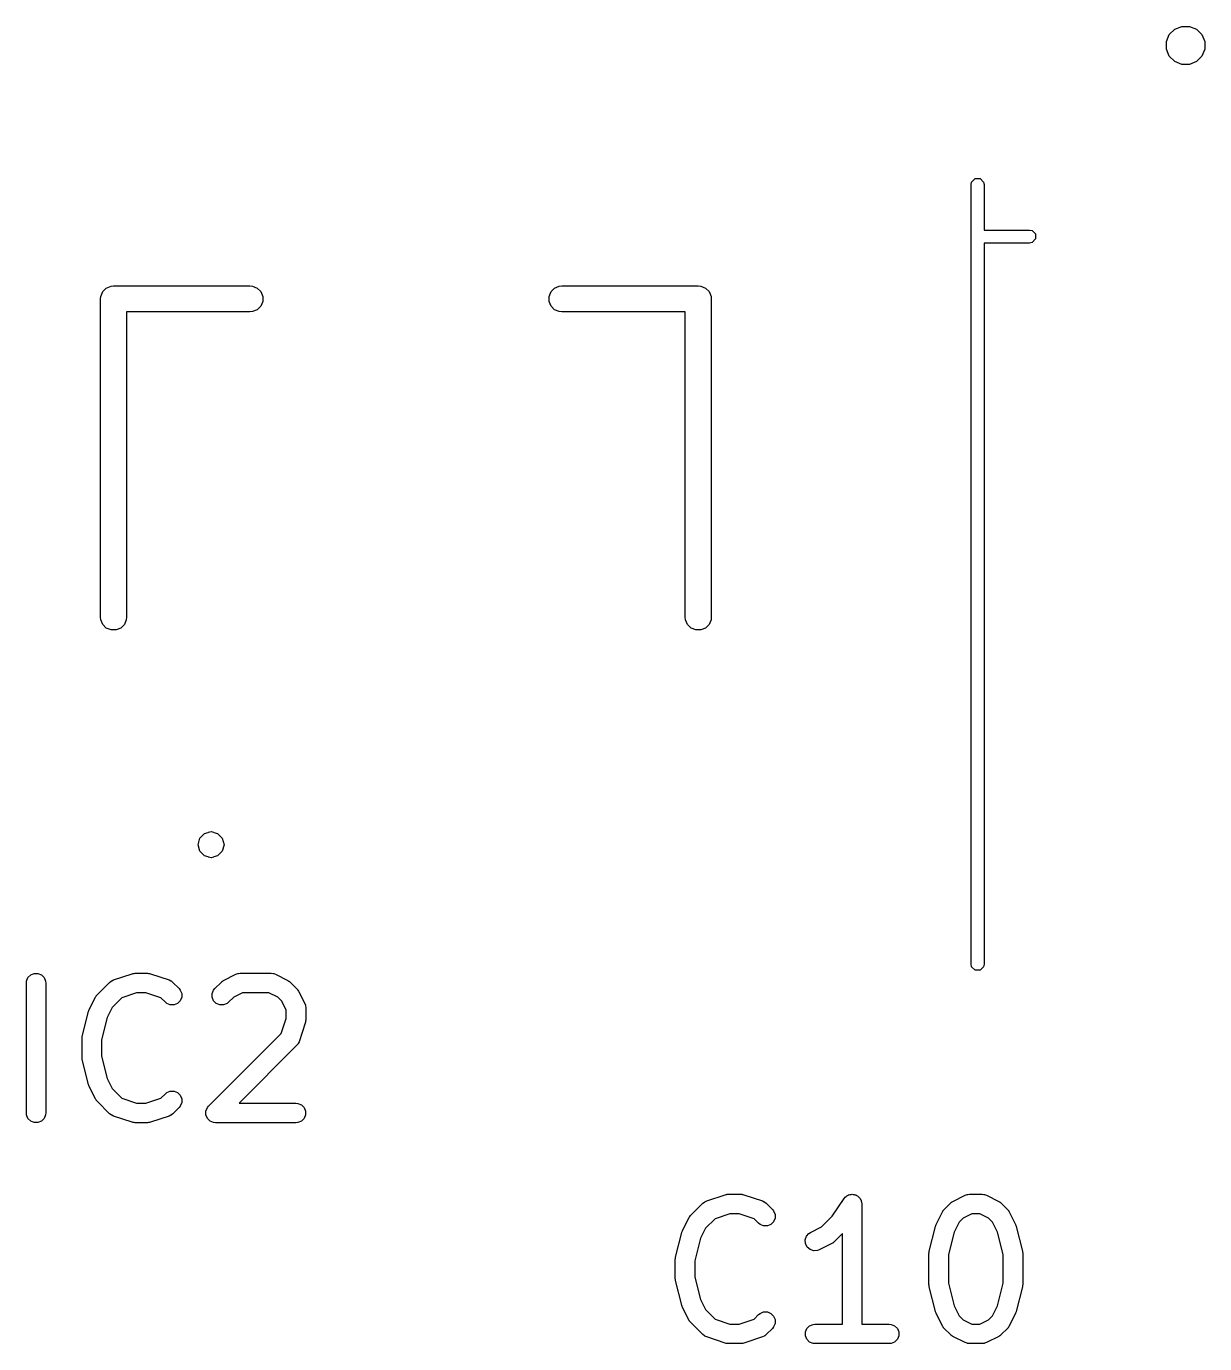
# Model space of a CAD drawing. Header units: inches. Extents: x 1.31 to 5.24, y -7.02 to -1.13.
# Drawn here: x 1.3673 to 1.7243, y -3.5713 to -3.1722 of the extents above; entities that cross this region are included whole.
import ezdxf

# ---------------------------------------------------------------- set-up
doc = ezdxf.new("R2010")
doc.units = ezdxf.units.IN
doc.header["$MEASUREMENT"] = 0
doc.layers.add('F.Silkscreen', color=41, linetype='CONTINUOUS', true_color=0xf2eda1)

msp = doc.modelspace()

# ---------------------------------------------------------------- linework, layer by layer
at = {"layer": 'F.Silkscreen', "linetype": 'CONTINUOUS'}
for p, q in [((1.71522, -3.17304), (1.71735, -3.17216)), ((1.71735, -3.17216), (1.71966, -3.17216)), ((1.71966, -3.17216), (1.72178, -3.17304)), ((1.71271, -3.1768), (1.71359, -3.17467)), ((1.71359, -3.17467), (1.71522, -3.17304)), ((1.72178, -3.17304), (1.72341, -3.17467)), ((1.72341, -3.17467), (1.7243, -3.1768)), ((1.71271, -3.1791), (1.71271, -3.1768)), ((1.71359, -3.18123), (1.71271, -3.1791)), ((1.7243, -3.1791), (1.72341, -3.18123)), ((1.7243, -3.1768), (1.7243, -3.1791)), ((1.71522, -3.18286), (1.71359, -3.18123)), ((1.71735, -3.18374), (1.71522, -3.18286)), ((1.71966, -3.18374), (1.71735, -3.18374)), ((1.72178, -3.18286), (1.71966, -3.18374)), ((1.72341, -3.18123), (1.72178, -3.18286)), ((1.65354, -3.22008), (1.65369, -3.21933)), ((1.65354, -3.4563), (1.65354, -3.22008)), ((1.65369, -3.21933), (1.65476, -3.21826)), ((1.65476, -3.21826), (1.65627, -3.21826)), ((1.65627, -3.21826), (1.65733, -3.21933)), ((1.65733, -3.21933), (1.65748, -3.22008)), ((1.65748, -3.22008), (1.65748, -3.23386)), ((1.65748, -3.23386), (1.67126, -3.23386)), ((1.67126, -3.23386), (1.67201, -3.23401)), ((1.67201, -3.23401), (1.67308, -3.23507)), ((1.67308, -3.23658), (1.67201, -3.23765)), ((1.67308, -3.23507), (1.67308, -3.23658)), ((1.67126, -3.2378), (1.65748, -3.2378)), ((1.65748, -3.2378), (1.65748, -3.4563)), ((1.67201, -3.23765), (1.67126, -3.2378)), ((1.38984, -3.25396), (1.39043, -3.25254)), ((1.39043, -3.25254), (1.39151, -3.25145)), ((1.39151, -3.25145), (1.39293, -3.25086)), ((1.39293, -3.25086), (1.3937, -3.25079)), ((1.3937, -3.25079), (1.43504, -3.25079)), ((1.43504, -3.25079), (1.43581, -3.25086)), ((1.43581, -3.25086), (1.43723, -3.25145)), ((1.43723, -3.25145), (1.43831, -3.25254)), ((1.43831, -3.25254), (1.4389, -3.25396)), ((1.52567, -3.25396), (1.52625, -3.25254)), ((1.52625, -3.25254), (1.52734, -3.25145)), ((1.52734, -3.25145), (1.52876, -3.25086)), ((1.52876, -3.25086), (1.52953, -3.25079)), ((1.52953, -3.25079), (1.57087, -3.25079)), ((1.57087, -3.25079), (1.57163, -3.25086)), ((1.57163, -3.25086), (1.57305, -3.25145)), ((1.57305, -3.25145), (1.57414, -3.25254)), ((1.57414, -3.25254), (1.57473, -3.25396)), ((1.38976, -3.25472), (1.38984, -3.25396)), ((1.38976, -3.35118), (1.38976, -3.25472)), ((1.4389, -3.25549), (1.43831, -3.25691)), ((1.4389, -3.25396), (1.4389, -3.25549)), ((1.52567, -3.25549), (1.52567, -3.25396)), ((1.52625, -3.25691), (1.52567, -3.25549)), ((1.57473, -3.25396), (1.5748, -3.25472)), ((1.5748, -3.25472), (1.5748, -3.35118)), ((1.43504, -3.25866), (1.39764, -3.25866)), ((1.39764, -3.25866), (1.39764, -3.35118)), ((1.43581, -3.25859), (1.43504, -3.25866)), ((1.43723, -3.258), (1.43581, -3.25859)), ((1.43831, -3.25691), (1.43723, -3.258)), ((1.52734, -3.258), (1.52625, -3.25691)), ((1.52876, -3.25859), (1.52734, -3.258)), ((1.52953, -3.25866), (1.52876, -3.25859)), ((1.56693, -3.25866), (1.52953, -3.25866)), ((1.56693, -3.35118), (1.56693, -3.25866)), ((1.38984, -3.35195), (1.38976, -3.35118)), ((1.39043, -3.35337), (1.38984, -3.35195)), ((1.39756, -3.35195), (1.39697, -3.35337)), ((1.39764, -3.35118), (1.39756, -3.35195)), ((1.567, -3.35195), (1.56693, -3.35118)), ((1.56759, -3.35337), (1.567, -3.35195)), ((1.57473, -3.35195), (1.57414, -3.35337)), ((1.5748, -3.35118), (1.57473, -3.35195)), ((1.39151, -3.35445), (1.39043, -3.35337)), ((1.39293, -3.35504), (1.39151, -3.35445)), ((1.39447, -3.35504), (1.39293, -3.35504)), ((1.39589, -3.35445), (1.39447, -3.35504)), ((1.39697, -3.35337), (1.39589, -3.35445)), ((1.56868, -3.35445), (1.56759, -3.35337)), ((1.5701, -3.35504), (1.56868, -3.35445)), ((1.57163, -3.35504), (1.5701, -3.35504)), ((1.57305, -3.35445), (1.57163, -3.35504)), ((1.57414, -3.35337), (1.57305, -3.35445)), ((1.42248, -3.41629), (1.42323, -3.41614)), ((1.42323, -3.41614), (1.42398, -3.41629)), ((1.41929, -3.42008), (1.41982, -3.41811)), ((1.41982, -3.42205), (1.41929, -3.42008)), ((1.41982, -3.41811), (1.42126, -3.41667)), ((1.42126, -3.41667), (1.4224, -3.41636)), ((1.4224, -3.41636), (1.42248, -3.41629)), ((1.42398, -3.41629), (1.42405, -3.41636)), ((1.42405, -3.41636), (1.4252, -3.41667)), ((1.4252, -3.41667), (1.42664, -3.41811)), ((1.42664, -3.41811), (1.42717, -3.42008)), ((1.42717, -3.42008), (1.42664, -3.42205)), ((1.42126, -3.42349), (1.41982, -3.42205)), ((1.4224, -3.42379), (1.42126, -3.42349)), ((1.42248, -3.42387), (1.4224, -3.42379)), ((1.42323, -3.42402), (1.42248, -3.42387)), ((1.42398, -3.42387), (1.42323, -3.42402)), ((1.42405, -3.42379), (1.42398, -3.42387)), ((1.4252, -3.42349), (1.42405, -3.42379)), ((1.42664, -3.42205), (1.4252, -3.42349)), ((1.36777, -3.46036), (1.36859, -3.45955)), ((1.36859, -3.45955), (1.36965, -3.4591)), ((1.36965, -3.4591), (1.3708, -3.4591)), ((1.3708, -3.4591), (1.37187, -3.45955)), ((1.37187, -3.45955), (1.37268, -3.46036)), ((1.39367, -3.46107), (1.39929, -3.4592)), ((1.39929, -3.4592), (1.39958, -3.45913)), ((1.39958, -3.45913), (1.39965, -3.4591)), ((1.39965, -3.4591), (1.39975, -3.45909)), ((1.39975, -3.45909), (1.39986, -3.45907)), ((1.39986, -3.45907), (1.39993, -3.45908)), ((1.39993, -3.45908), (1.40022, -3.45905)), ((1.40022, -3.45905), (1.40397, -3.45905)), ((1.40397, -3.45905), (1.40427, -3.45908)), ((1.40427, -3.45908), (1.40434, -3.45907)), ((1.40434, -3.45907), (1.40445, -3.45909)), ((1.40445, -3.45909), (1.40455, -3.4591)), ((1.40455, -3.4591), (1.40462, -3.45913)), ((1.40462, -3.45913), (1.40491, -3.4592)), ((1.40491, -3.4592), (1.41053, -3.46107)), ((1.42703, -3.46123), (1.43078, -3.45936)), ((1.43078, -3.45936), (1.43132, -3.45915)), ((1.43132, -3.45915), (1.43142, -3.45915)), ((1.43142, -3.45915), (1.43152, -3.4591)), ((1.43152, -3.4591), (1.4321, -3.45905)), ((1.4321, -3.45905), (1.44147, -3.45905)), ((1.44147, -3.45905), (1.44205, -3.4591)), ((1.44205, -3.4591), (1.44214, -3.45915)), ((1.44214, -3.45915), (1.44225, -3.45915)), ((1.44225, -3.45915), (1.44279, -3.45936)), ((1.44279, -3.45936), (1.44654, -3.46123)), ((1.65369, -3.45705), (1.65354, -3.4563)), ((1.65476, -3.45812), (1.65369, -3.45705)), ((1.65627, -3.45812), (1.65476, -3.45812)), ((1.65733, -3.45705), (1.65627, -3.45812)), ((1.65748, -3.4563), (1.65733, -3.45705)), ((1.36728, -3.462), (1.36733, -3.46142)), ((1.36728, -3.50137), (1.36728, -3.462)), ((1.36733, -3.46142), (1.36777, -3.46036)), ((1.37268, -3.46036), (1.37312, -3.46142)), ((1.37312, -3.46142), (1.37318, -3.462)), ((1.37318, -3.462), (1.37318, -3.50137)), ((1.38876, -3.46554), (1.39251, -3.46179)), ((1.39251, -3.46179), (1.39296, -3.46142)), ((1.39296, -3.46142), (1.39306, -3.46138)), ((1.39306, -3.46138), (1.39314, -3.46131)), ((1.39314, -3.46131), (1.39367, -3.46107)), ((1.41053, -3.46107), (1.41106, -3.46131)), ((1.41106, -3.46131), (1.41114, -3.46138)), ((1.41114, -3.46138), (1.41124, -3.46142)), ((1.41124, -3.46142), (1.41169, -3.46179)), ((1.41169, -3.46179), (1.41356, -3.46366)), ((1.41356, -3.46366), (1.41393, -3.46411)), ((1.41393, -3.46411), (1.41437, -3.46517)), ((1.42358, -3.46517), (1.42402, -3.46411)), ((1.42402, -3.46411), (1.42438, -3.46366)), ((1.42438, -3.46366), (1.42626, -3.46179)), ((1.42626, -3.46179), (1.42648, -3.4616)), ((1.42648, -3.4616), (1.42654, -3.46154)), ((1.42654, -3.46154), (1.42663, -3.46149)), ((1.42663, -3.46149), (1.42671, -3.46142)), ((1.42671, -3.46142), (1.42678, -3.46139)), ((1.42678, -3.46139), (1.42703, -3.46123)), ((1.44654, -3.46123), (1.44679, -3.46139)), ((1.44679, -3.46139), (1.44686, -3.46142)), ((1.44686, -3.46142), (1.44694, -3.46149)), ((1.44694, -3.46149), (1.44703, -3.46154)), ((1.44703, -3.46154), (1.44708, -3.4616)), ((1.44708, -3.4616), (1.44731, -3.46179)), ((1.44731, -3.46179), (1.44918, -3.46366)), ((1.44918, -3.46366), (1.44937, -3.46389)), ((1.44937, -3.46389), (1.44943, -3.46394)), ((1.44943, -3.46394), (1.44948, -3.46403)), ((1.44948, -3.46403), (1.44955, -3.46411)), ((1.44955, -3.46411), (1.44958, -3.46418)), ((1.38634, -3.47005), (1.38821, -3.4663)), ((1.38821, -3.4663), (1.38837, -3.46606)), ((1.38837, -3.46606), (1.3884, -3.46598)), ((1.3884, -3.46598), (1.38846, -3.4659)), ((1.38846, -3.4659), (1.38852, -3.46581)), ((1.38852, -3.46581), (1.38858, -3.46576)), ((1.38858, -3.46576), (1.38876, -3.46554)), ((1.3962, -3.46646), (1.39328, -3.46937)), ((1.4007, -3.46495), (1.3962, -3.46646)), ((1.4035, -3.46495), (1.4007, -3.46495)), ((1.408, -3.46646), (1.4035, -3.46495)), ((1.40939, -3.46784), (1.408, -3.46646)), ((1.40983, -3.46821), (1.40939, -3.46784)), ((1.41393, -3.46739), (1.41311, -3.46821)), ((1.41437, -3.46633), (1.41393, -3.46739)), ((1.41437, -3.46517), (1.41437, -3.46633)), ((1.42358, -3.46633), (1.42358, -3.46517)), ((1.42402, -3.46739), (1.42358, -3.46633)), ((1.42483, -3.46821), (1.42402, -3.46739)), ((1.42856, -3.46784), (1.42811, -3.46821)), ((1.4301, -3.4663), (1.42856, -3.46784)), ((1.43279, -3.46495), (1.4301, -3.4663)), ((1.44077, -3.46495), (1.43279, -3.46495)), ((1.44347, -3.4663), (1.44077, -3.46495)), ((1.44467, -3.4675), (1.44347, -3.4663)), ((1.44602, -3.4702), (1.44467, -3.4675)), ((1.44958, -3.46418), (1.44974, -3.46443)), ((1.44974, -3.46443), (1.45161, -3.46818)), ((1.38424, -3.47816), (1.38611, -3.47066)), ((1.38611, -3.47066), (1.38613, -3.47062)), ((1.38613, -3.47059), (1.38622, -3.47036)), ((1.38613, -3.47062), (1.38613, -3.47059)), ((1.38622, -3.47036), (1.38631, -3.47011)), ((1.38631, -3.47011), (1.38632, -3.4701)), ((1.38632, -3.4701), (1.38634, -3.47005)), ((1.39328, -3.46937), (1.39176, -3.47241)), ((1.4109, -3.46865), (1.40983, -3.46821)), ((1.41205, -3.46865), (1.4109, -3.46865)), ((1.41311, -3.46821), (1.41205, -3.46865)), ((1.4259, -3.46865), (1.42483, -3.46821)), ((1.42705, -3.46865), (1.4259, -3.46865)), ((1.42811, -3.46821), (1.42705, -3.46865)), ((1.44602, -3.47277), (1.44602, -3.4702)), ((1.45161, -3.46818), (1.45182, -3.46872)), ((1.45182, -3.46872), (1.45182, -3.46883)), ((1.45182, -3.46883), (1.45186, -3.46892)), ((1.45186, -3.46892), (1.45192, -3.4695)), ((1.45192, -3.4695), (1.45192, -3.47325)), ((1.39176, -3.47241), (1.39005, -3.47924)), ((1.44451, -3.47728), (1.44602, -3.47277)), ((1.45177, -3.47418), (1.4499, -3.47981)), ((1.45183, -3.4739), (1.45177, -3.47418)), ((1.45186, -3.47383), (1.45183, -3.4739)), ((1.45188, -3.47372), (1.45186, -3.47383)), ((1.4519, -3.47362), (1.45188, -3.47372)), ((1.45192, -3.47325), (1.45189, -3.47354)), ((1.45189, -3.47354), (1.4519, -3.47362)), ((1.38415, -3.47873), (1.38418, -3.47851)), ((1.38416, -3.47877), (1.38415, -3.47873)), ((1.38415, -3.47887), (1.38416, -3.47877)), ((1.38415, -3.4845), (1.38415, -3.47887)), ((1.38418, -3.47851), (1.38421, -3.4783)), ((1.38421, -3.4783), (1.38422, -3.47826)), ((1.38422, -3.47826), (1.38424, -3.47816)), ((1.39005, -3.47924), (1.39005, -3.48413)), ((1.42251, -3.49928), (1.44451, -3.47728)), ((1.4499, -3.47981), (1.44966, -3.48034)), ((1.44918, -3.48096), (1.43173, -3.49842)), ((1.44955, -3.48051), (1.44918, -3.48096)), ((1.44959, -3.48042), (1.44955, -3.48051)), ((1.44966, -3.48034), (1.44959, -3.48042)), ((1.38416, -3.4846), (1.38415, -3.4845)), ((1.38415, -3.48464), (1.38416, -3.4846)), ((1.38418, -3.48486), (1.38415, -3.48464)), ((1.38421, -3.48507), (1.38418, -3.48486)), ((1.38422, -3.48511), (1.38421, -3.48507)), ((1.38424, -3.48521), (1.38422, -3.48511)), ((1.38611, -3.49271), (1.38424, -3.48521)), ((1.39005, -3.48413), (1.39176, -3.49097)), ((1.39176, -3.49097), (1.39328, -3.494)), ((1.38613, -3.49276), (1.38611, -3.49271)), ((1.38613, -3.49278), (1.38613, -3.49276)), ((1.38622, -3.49302), (1.38613, -3.49278)), ((1.38631, -3.49326), (1.38622, -3.49302)), ((1.38632, -3.49328), (1.38631, -3.49326)), ((1.38634, -3.49332), (1.38632, -3.49328)), ((1.38821, -3.49707), (1.38634, -3.49332)), ((1.39328, -3.494), (1.3962, -3.49692)), ((1.408, -3.49692), (1.40939, -3.49553)), ((1.40939, -3.49553), (1.40983, -3.49517)), ((1.40983, -3.49517), (1.4109, -3.49473)), ((1.4109, -3.49473), (1.41205, -3.49473)), ((1.41205, -3.49473), (1.41311, -3.49517)), ((1.41311, -3.49517), (1.41393, -3.49598)), ((1.41393, -3.49598), (1.41437, -3.49705)), ((1.38837, -3.49731), (1.38821, -3.49707)), ((1.3884, -3.49739), (1.38837, -3.49731)), ((1.38846, -3.49747), (1.3884, -3.49739)), ((1.38852, -3.49756), (1.38846, -3.49747)), ((1.38858, -3.49761), (1.38852, -3.49756)), ((1.38876, -3.49783), (1.38858, -3.49761)), ((1.39251, -3.50158), (1.38876, -3.49783)), ((1.3962, -3.49692), (1.4007, -3.49842)), ((1.4007, -3.49842), (1.4035, -3.49842)), ((1.4035, -3.49842), (1.408, -3.49692)), ((1.41356, -3.49971), (1.41169, -3.50158)), ((1.41393, -3.49926), (1.41356, -3.49971)), ((1.41437, -3.4982), (1.41393, -3.49926)), ((1.41437, -3.49705), (1.41437, -3.4982)), ((1.4217, -3.50079), (1.42214, -3.49973)), ((1.42214, -3.49973), (1.42251, -3.49928)), ((1.43173, -3.49842), (1.44897, -3.49842)), ((1.44897, -3.49842), (1.44954, -3.49847)), ((1.44954, -3.49847), (1.45061, -3.49892)), ((1.45061, -3.49892), (1.45142, -3.49973)), ((1.45142, -3.49973), (1.45186, -3.50079)), ((1.36733, -3.50195), (1.36728, -3.50137)), ((1.36777, -3.50301), (1.36733, -3.50195)), ((1.36859, -3.50383), (1.36777, -3.50301)), ((1.36965, -3.50427), (1.36859, -3.50383)), ((1.37187, -3.50383), (1.3708, -3.50427)), ((1.37268, -3.50301), (1.37187, -3.50383)), ((1.37312, -3.50195), (1.37268, -3.50301)), ((1.37318, -3.50137), (1.37312, -3.50195)), ((1.39296, -3.50195), (1.39251, -3.50158)), ((1.39306, -3.50199), (1.39296, -3.50195)), ((1.39314, -3.50206), (1.39306, -3.50199)), ((1.39367, -3.5023), (1.39314, -3.50206)), ((1.39929, -3.50417), (1.39367, -3.5023)), ((1.41053, -3.5023), (1.40491, -3.50417)), ((1.41106, -3.50206), (1.41053, -3.5023)), ((1.41114, -3.50199), (1.41106, -3.50206)), ((1.41124, -3.50195), (1.41114, -3.50199)), ((1.41169, -3.50158), (1.41124, -3.50195)), ((1.4217, -3.50195), (1.4217, -3.50079)), ((1.42214, -3.50301), (1.4217, -3.50195)), ((1.42296, -3.50383), (1.42214, -3.50301)), ((1.42402, -3.50427), (1.42296, -3.50383)), ((1.45061, -3.50383), (1.44954, -3.50427)), ((1.45142, -3.50301), (1.45061, -3.50383)), ((1.45186, -3.50195), (1.45142, -3.50301)), ((1.45186, -3.50079), (1.45186, -3.50195)), ((1.3708, -3.50427), (1.36965, -3.50427)), ((1.39958, -3.50424), (1.39929, -3.50417)), ((1.39965, -3.50427), (1.39958, -3.50424)), ((1.39975, -3.50428), (1.39965, -3.50427)), ((1.39986, -3.5043), (1.39975, -3.50428)), ((1.39993, -3.50429), (1.39986, -3.5043)), ((1.40022, -3.50432), (1.39993, -3.50429)), ((1.40397, -3.50432), (1.40022, -3.50432)), ((1.40427, -3.50429), (1.40397, -3.50432)), ((1.40434, -3.5043), (1.40427, -3.50429)), ((1.40445, -3.50428), (1.40434, -3.5043)), ((1.40455, -3.50427), (1.40445, -3.50428)), ((1.40462, -3.50424), (1.40455, -3.50427)), ((1.40491, -3.50417), (1.40462, -3.50424)), ((1.4246, -3.50432), (1.42402, -3.50427)), ((1.44897, -3.50432), (1.4246, -3.50432)), ((1.44954, -3.50427), (1.44897, -3.50432)), ((1.57342, -3.528), (1.57904, -3.52613)), ((1.57904, -3.52613), (1.57933, -3.52606)), ((1.57933, -3.52606), (1.5794, -3.52603)), ((1.5794, -3.52603), (1.57951, -3.52602)), ((1.57951, -3.52602), (1.57961, -3.526)), ((1.57961, -3.526), (1.57969, -3.52601)), ((1.57969, -3.52601), (1.57998, -3.52598)), ((1.57998, -3.52598), (1.58373, -3.52598)), ((1.58373, -3.52598), (1.58402, -3.52601)), ((1.58402, -3.52601), (1.5841, -3.526)), ((1.5841, -3.526), (1.5842, -3.52602)), ((1.5842, -3.52602), (1.5843, -3.52603)), ((1.5843, -3.52603), (1.58438, -3.52606)), ((1.58438, -3.52606), (1.58466, -3.52613)), ((1.58466, -3.52613), (1.59029, -3.528)), ((1.61143, -3.53267), (1.61502, -3.52729)), ((1.61502, -3.52729), (1.61538, -3.52684)), ((1.61502, -3.52729), (1.61502, -3.52729)), ((1.61502, -3.52729), (1.61502, -3.52729)), ((1.61502, -3.52729), (1.61502, -3.52729)), ((1.61538, -3.52684), (1.61563, -3.52668)), ((1.61563, -3.52668), (1.61583, -3.52647)), ((1.61583, -3.52647), (1.6161, -3.52636)), ((1.6161, -3.52636), (1.61634, -3.5262)), ((1.61634, -3.5262), (1.61663, -3.52615)), ((1.61663, -3.52615), (1.6169, -3.52603)), ((1.6169, -3.52603), (1.61719, -3.52603)), ((1.61719, -3.52603), (1.61747, -3.52598)), ((1.61747, -3.52598), (1.61776, -3.52603)), ((1.61776, -3.52603), (1.61805, -3.52603)), ((1.61805, -3.52603), (1.61832, -3.52614)), ((1.61832, -3.52614), (1.6186, -3.5262)), ((1.6186, -3.5262), (1.61884, -3.52636)), ((1.61884, -3.52636), (1.61911, -3.52647)), ((1.61911, -3.52647), (1.61932, -3.52668)), ((1.61932, -3.52668), (1.61956, -3.52684)), ((1.61956, -3.52684), (1.61972, -3.52708)), ((1.61972, -3.52708), (1.61993, -3.52729)), ((1.61993, -3.52729), (1.62004, -3.52756)), ((1.62004, -3.52756), (1.6202, -3.5278)), ((1.6202, -3.5278), (1.62026, -3.52808)), ((1.64802, -3.52816), (1.65177, -3.52629)), ((1.65177, -3.52629), (1.65231, -3.52608)), ((1.65231, -3.52608), (1.65242, -3.52607)), ((1.65242, -3.52607), (1.65252, -3.52603)), ((1.65252, -3.52603), (1.65309, -3.52598)), ((1.65309, -3.52598), (1.65684, -3.52598)), ((1.65684, -3.52598), (1.65742, -3.52603)), ((1.65742, -3.52603), (1.65752, -3.52607)), ((1.65752, -3.52607), (1.65762, -3.52608)), ((1.65762, -3.52608), (1.65816, -3.52629)), ((1.65816, -3.52629), (1.66191, -3.52816)), ((1.56852, -3.53247), (1.57227, -3.52872)), ((1.57227, -3.52872), (1.57271, -3.52835)), ((1.57271, -3.52835), (1.57281, -3.52831)), ((1.57281, -3.52831), (1.57289, -3.52824)), ((1.57289, -3.52824), (1.57342, -3.528)), ((1.58046, -3.53188), (1.57595, -3.53339)), ((1.58325, -3.53188), (1.58046, -3.53188)), ((1.58776, -3.53339), (1.58325, -3.53188)), ((1.59029, -3.528), (1.59081, -3.52824)), ((1.59081, -3.52824), (1.59089, -3.52831)), ((1.59089, -3.52831), (1.59099, -3.52835)), ((1.59099, -3.52835), (1.59144, -3.52872)), ((1.59144, -3.52872), (1.59331, -3.53059)), ((1.59331, -3.53059), (1.59368, -3.53104)), ((1.59368, -3.53104), (1.59412, -3.5321)), ((1.62026, -3.52808), (1.62037, -3.52835)), ((1.62037, -3.52835), (1.62042, -3.52892)), ((1.62042, -3.52892), (1.62043, -3.52893)), ((1.62043, -3.52893), (1.62043, -3.52893)), ((1.62043, -3.52893), (1.62043, -3.52893)), ((1.62043, -3.52893), (1.62043, -3.56535)), ((1.64295, -3.53511), (1.64483, -3.53136)), ((1.64483, -3.53136), (1.64498, -3.53111)), ((1.64498, -3.53111), (1.64501, -3.53104)), ((1.64501, -3.53104), (1.64508, -3.53096)), ((1.64508, -3.53096), (1.64514, -3.53087)), ((1.64514, -3.53087), (1.6452, -3.53082)), ((1.6452, -3.53082), (1.64538, -3.53059)), ((1.64538, -3.53059), (1.64726, -3.52872)), ((1.64726, -3.52872), (1.64748, -3.52853)), ((1.64748, -3.52853), (1.64753, -3.52847)), ((1.64753, -3.52847), (1.64762, -3.52842)), ((1.64762, -3.52842), (1.6477, -3.52835)), ((1.6477, -3.52835), (1.64778, -3.52832)), ((1.64778, -3.52832), (1.64802, -3.52816)), ((1.65379, -3.53188), (1.65109, -3.53323)), ((1.65615, -3.53188), (1.65379, -3.53188)), ((1.65884, -3.53323), (1.65615, -3.53188)), ((1.66191, -3.52816), (1.66216, -3.52832)), ((1.66216, -3.52832), (1.66223, -3.52835)), ((1.66223, -3.52835), (1.66231, -3.52842)), ((1.66231, -3.52842), (1.6624, -3.52847)), ((1.6624, -3.52847), (1.66245, -3.52853)), ((1.66245, -3.52853), (1.66268, -3.52872)), ((1.66268, -3.52872), (1.66456, -3.53059)), ((1.66456, -3.53059), (1.66474, -3.53082)), ((1.66474, -3.53082), (1.6648, -3.53087)), ((1.6648, -3.53087), (1.66486, -3.53096)), ((1.66486, -3.53096), (1.66492, -3.53104)), ((1.66492, -3.53104), (1.66495, -3.53111)), ((1.66495, -3.53111), (1.66511, -3.53136)), ((1.66511, -3.53136), (1.66698, -3.53511)), ((1.56609, -3.53698), (1.56796, -3.53323)), ((1.56796, -3.53323), (1.56812, -3.53299)), ((1.56812, -3.53299), (1.56815, -3.53291)), ((1.56815, -3.53291), (1.56821, -3.53283)), ((1.56821, -3.53283), (1.56827, -3.53274)), ((1.56827, -3.53274), (1.56833, -3.53269)), ((1.56833, -3.53269), (1.56852, -3.53247)), ((1.57595, -3.53339), (1.57303, -3.5363)), ((1.58914, -3.53477), (1.58776, -3.53339)), ((1.58959, -3.53513), (1.58914, -3.53477)), ((1.59065, -3.53558), (1.58959, -3.53513)), ((1.5918, -3.53558), (1.59065, -3.53558)), ((1.59287, -3.53513), (1.5918, -3.53558)), ((1.59368, -3.53432), (1.59287, -3.53513)), ((1.59412, -3.53326), (1.59368, -3.53432)), ((1.59412, -3.5321), (1.59412, -3.53326)), ((1.6049, -3.53754), (1.60822, -3.53588)), ((1.60822, -3.53588), (1.61143, -3.53267)), ((1.64085, -3.54321), (1.64273, -3.53571)), ((1.64273, -3.53571), (1.64274, -3.53567)), ((1.64274, -3.53567), (1.64275, -3.53565)), ((1.64275, -3.53565), (1.64284, -3.53541)), ((1.64284, -3.53541), (1.64292, -3.53517)), ((1.64292, -3.53517), (1.64294, -3.53515)), ((1.64294, -3.53515), (1.64295, -3.53511)), ((1.6499, -3.53443), (1.64838, -3.53746)), ((1.65109, -3.53323), (1.6499, -3.53443)), ((1.66004, -3.53443), (1.65884, -3.53323)), ((1.66156, -3.53746), (1.66004, -3.53443)), ((1.66698, -3.53511), (1.667, -3.53515)), ((1.667, -3.53515), (1.66701, -3.53517)), ((1.66701, -3.53517), (1.6671, -3.53541)), ((1.6671, -3.53541), (1.66719, -3.53565)), ((1.66719, -3.53565), (1.66719, -3.53567)), ((1.66719, -3.53567), (1.66721, -3.53571)), ((1.66721, -3.53571), (1.66908, -3.54321)), ((1.56399, -3.54509), (1.56586, -3.53759)), ((1.56586, -3.53759), (1.56588, -3.53755)), ((1.56588, -3.53752), (1.56597, -3.53728)), ((1.56588, -3.53755), (1.56588, -3.53752)), ((1.56597, -3.53728), (1.56606, -3.53704)), ((1.56606, -3.53704), (1.56607, -3.53703)), ((1.56607, -3.53703), (1.56609, -3.53698)), ((1.57151, -3.53933), (1.56981, -3.54617)), ((1.57303, -3.5363), (1.57151, -3.53933)), ((1.60329, -3.53981), (1.60366, -3.53872)), ((1.60338, -3.54096), (1.60329, -3.53981)), ((1.60366, -3.53872), (1.60441, -3.53785)), ((1.60441, -3.53785), (1.6049, -3.53754)), ((1.61452, -3.53793), (1.61206, -3.54039)), ((1.61452, -3.56535), (1.61452, -3.53793)), ((1.64838, -3.53746), (1.64667, -3.54429)), ((1.66326, -3.54429), (1.66156, -3.53746)), ((1.60389, -3.54199), (1.60338, -3.54096)), ((1.60476, -3.54274), (1.60389, -3.54199)), ((1.60585, -3.54311), (1.60476, -3.54274)), ((1.607, -3.54303), (1.60585, -3.54311)), ((1.60754, -3.54282), (1.607, -3.54303)), ((1.61129, -3.54094), (1.60754, -3.54282)), ((1.61154, -3.54079), (1.61129, -3.54094)), ((1.61161, -3.54076), (1.61154, -3.54079)), ((1.6117, -3.54069), (1.61161, -3.54076)), ((1.61178, -3.54064), (1.6117, -3.54069)), ((1.61184, -3.54058), (1.61178, -3.54064)), ((1.61206, -3.54039), (1.61184, -3.54058)), ((1.64077, -3.54378), (1.6408, -3.54357)), ((1.64078, -3.54383), (1.64077, -3.54378)), ((1.64077, -3.54393), (1.64078, -3.54383)), ((1.64077, -3.5533), (1.64077, -3.54393)), ((1.6408, -3.54357), (1.64082, -3.54335)), ((1.64082, -3.54335), (1.64084, -3.54331)), ((1.64084, -3.54331), (1.64085, -3.54321)), ((1.66908, -3.54321), (1.6691, -3.54331)), ((1.6691, -3.54331), (1.66911, -3.54335)), ((1.66911, -3.54335), (1.66913, -3.54357)), ((1.66913, -3.54357), (1.66917, -3.54378)), ((1.66917, -3.54378), (1.66916, -3.54383)), ((1.66916, -3.54383), (1.66917, -3.54393)), ((1.66917, -3.54393), (1.66917, -3.5533)), ((1.5639, -3.54566), (1.56394, -3.54544)), ((1.56391, -3.5457), (1.5639, -3.54566)), ((1.5639, -3.5458), (1.56391, -3.5457)), ((1.5639, -3.55143), (1.5639, -3.5458)), ((1.56394, -3.54544), (1.56396, -3.54523)), ((1.56396, -3.54523), (1.56397, -3.54519)), ((1.56397, -3.54519), (1.56399, -3.54509)), ((1.56981, -3.54617), (1.56981, -3.55106)), ((1.64667, -3.54429), (1.64667, -3.55294)), ((1.66326, -3.55294), (1.66326, -3.54429)), ((1.56391, -3.55153), (1.5639, -3.55143)), ((1.5639, -3.55157), (1.56391, -3.55153)), ((1.56394, -3.55179), (1.5639, -3.55157)), ((1.56396, -3.552), (1.56394, -3.55179)), ((1.56981, -3.55106), (1.57151, -3.5579)), ((1.56397, -3.55204), (1.56396, -3.552)), ((1.56399, -3.55214), (1.56397, -3.55204)), ((1.56586, -3.55964), (1.56399, -3.55214)), ((1.64078, -3.5534), (1.64077, -3.5533)), ((1.64077, -3.55345), (1.64078, -3.5534)), ((1.6408, -3.55366), (1.64077, -3.55345)), ((1.64082, -3.55388), (1.6408, -3.55366)), ((1.64084, -3.55392), (1.64082, -3.55388)), ((1.64085, -3.55402), (1.64084, -3.55392)), ((1.64273, -3.56152), (1.64085, -3.55402)), ((1.64667, -3.55294), (1.64838, -3.55977)), ((1.66156, -3.55977), (1.66326, -3.55294)), ((1.66908, -3.55402), (1.66721, -3.56152)), ((1.6691, -3.55392), (1.66908, -3.55402)), ((1.66911, -3.55388), (1.6691, -3.55392)), ((1.66913, -3.55366), (1.66911, -3.55388)), ((1.66917, -3.55345), (1.66913, -3.55366)), ((1.66917, -3.5533), (1.66916, -3.5534)), ((1.66916, -3.5534), (1.66917, -3.55345)), ((1.56588, -3.55968), (1.56586, -3.55964)), ((1.56588, -3.55971), (1.56588, -3.55968)), ((1.56597, -3.55995), (1.56588, -3.55971)), ((1.57151, -3.5579), (1.57303, -3.56093)), ((1.64838, -3.55977), (1.6499, -3.5628)), ((1.66004, -3.5628), (1.66156, -3.55977)), ((1.56606, -3.56019), (1.56597, -3.55995)), ((1.56607, -3.5602), (1.56606, -3.56019)), ((1.56609, -3.56025), (1.56607, -3.5602)), ((1.56796, -3.564), (1.56609, -3.56025)), ((1.57303, -3.56093), (1.57595, -3.56384)), ((1.57595, -3.56384), (1.58046, -3.56535)), ((1.58325, -3.56535), (1.58776, -3.56384)), ((1.58776, -3.56384), (1.58914, -3.56246)), ((1.58914, -3.56246), (1.58959, -3.5621)), ((1.58959, -3.5621), (1.59065, -3.56165)), ((1.59065, -3.56165), (1.5918, -3.56165)), ((1.5918, -3.56165), (1.59287, -3.5621)), ((1.59287, -3.5621), (1.59368, -3.56291)), ((1.59368, -3.56291), (1.59412, -3.56397)), ((1.64274, -3.56156), (1.64273, -3.56152)), ((1.64275, -3.56158), (1.64274, -3.56156)), ((1.64284, -3.56182), (1.64275, -3.56158)), ((1.64292, -3.56206), (1.64284, -3.56182)), ((1.64294, -3.56208), (1.64292, -3.56206)), ((1.64295, -3.56212), (1.64294, -3.56208)), ((1.64483, -3.56587), (1.64295, -3.56212)), ((1.6499, -3.5628), (1.65109, -3.564)), ((1.65884, -3.564), (1.66004, -3.5628)), ((1.66698, -3.56212), (1.66511, -3.56587)), ((1.667, -3.56208), (1.66698, -3.56212)), ((1.66701, -3.56206), (1.667, -3.56208)), ((1.6671, -3.56182), (1.66701, -3.56206)), ((1.66719, -3.56158), (1.6671, -3.56182)), ((1.66721, -3.56152), (1.66719, -3.56156)), ((1.66719, -3.56156), (1.66719, -3.56158)), ((1.56812, -3.56424), (1.56796, -3.564)), ((1.56815, -3.56432), (1.56812, -3.56424)), ((1.56821, -3.5644), (1.56815, -3.56432)), ((1.56827, -3.56449), (1.56821, -3.5644)), ((1.56833, -3.56454), (1.56827, -3.56449)), ((1.56852, -3.56476), (1.56833, -3.56454)), ((1.57227, -3.56851), (1.56852, -3.56476)), ((1.58046, -3.56535), (1.58325, -3.56535)), ((1.59331, -3.56664), (1.59144, -3.56851)), ((1.59368, -3.56619), (1.59331, -3.56664)), ((1.59412, -3.56513), (1.59368, -3.56619)), ((1.59412, -3.56397), (1.59412, -3.56513)), ((1.60333, -3.56772), (1.60377, -3.56666)), ((1.60333, -3.56888), (1.60333, -3.56772)), ((1.60377, -3.56666), (1.60458, -3.56584)), ((1.60458, -3.56584), (1.60565, -3.5654)), ((1.60565, -3.5654), (1.60622, -3.56535)), ((1.60622, -3.56535), (1.61452, -3.56535)), ((1.62043, -3.56535), (1.62872, -3.56535)), ((1.62872, -3.56535), (1.6293, -3.5654)), ((1.6293, -3.5654), (1.63036, -3.56584)), ((1.63036, -3.56584), (1.63118, -3.56666)), ((1.63118, -3.56666), (1.63162, -3.56772)), ((1.63162, -3.56772), (1.63162, -3.56888)), ((1.64498, -3.56612), (1.64483, -3.56587)), ((1.64501, -3.56619), (1.64498, -3.56612)), ((1.64508, -3.56627), (1.64501, -3.56619)), ((1.64514, -3.56636), (1.64508, -3.56627)), ((1.6452, -3.56641), (1.64514, -3.56636)), ((1.64538, -3.56664), (1.6452, -3.56641)), ((1.64726, -3.56851), (1.64538, -3.56664)), ((1.65109, -3.564), (1.65379, -3.56535)), ((1.65379, -3.56535), (1.65615, -3.56535)), ((1.65615, -3.56535), (1.65884, -3.564)), ((1.66456, -3.56664), (1.66268, -3.56851)), ((1.66474, -3.56641), (1.66456, -3.56664)), ((1.6648, -3.56636), (1.66474, -3.56641)), ((1.66486, -3.56627), (1.6648, -3.56636)), ((1.66492, -3.56619), (1.66486, -3.56627)), ((1.66495, -3.56612), (1.66492, -3.56619)), ((1.66511, -3.56587), (1.66495, -3.56612)), ((1.57271, -3.56888), (1.57227, -3.56851)), ((1.57281, -3.56892), (1.57271, -3.56888)), ((1.57289, -3.56899), (1.57281, -3.56892)), ((1.57342, -3.56923), (1.57289, -3.56899)), ((1.57904, -3.5711), (1.57342, -3.56923)), ((1.57933, -3.57117), (1.57904, -3.5711)), ((1.5794, -3.5712), (1.57933, -3.57117)), ((1.57951, -3.57121), (1.5794, -3.5712)), ((1.57961, -3.57123), (1.57951, -3.57121)), ((1.57969, -3.57122), (1.57961, -3.57123)), ((1.57998, -3.57125), (1.57969, -3.57122)), ((1.58373, -3.57125), (1.57998, -3.57125)), ((1.58402, -3.57122), (1.58373, -3.57125)), ((1.5841, -3.57123), (1.58402, -3.57122)), ((1.5842, -3.57121), (1.5841, -3.57123)), ((1.5843, -3.5712), (1.5842, -3.57121)), ((1.58438, -3.57117), (1.5843, -3.5712)), ((1.58466, -3.5711), (1.58438, -3.57117)), ((1.59029, -3.56923), (1.58466, -3.5711)), ((1.59081, -3.56899), (1.59029, -3.56923)), ((1.59089, -3.56892), (1.59081, -3.56899)), ((1.59099, -3.56888), (1.59089, -3.56892)), ((1.59144, -3.56851), (1.59099, -3.56888)), ((1.60377, -3.56994), (1.60333, -3.56888)), ((1.60458, -3.57076), (1.60377, -3.56994)), ((1.60565, -3.5712), (1.60458, -3.57076)), ((1.60622, -3.57125), (1.60565, -3.5712)), ((1.62872, -3.57125), (1.60622, -3.57125)), ((1.6293, -3.5712), (1.62872, -3.57125)), ((1.63036, -3.57076), (1.6293, -3.5712)), ((1.63118, -3.56994), (1.63036, -3.57076)), ((1.63162, -3.56888), (1.63118, -3.56994)), ((1.64748, -3.5687), (1.64726, -3.56851)), ((1.64753, -3.56876), (1.64748, -3.5687)), ((1.64762, -3.56881), (1.64753, -3.56876)), ((1.6477, -3.56888), (1.64762, -3.56881)), ((1.64778, -3.56891), (1.6477, -3.56888)), ((1.64802, -3.56907), (1.64778, -3.56891)), ((1.65177, -3.57094), (1.64802, -3.56907)), ((1.65231, -3.57115), (1.65177, -3.57094)), ((1.65242, -3.57116), (1.65231, -3.57115)), ((1.65252, -3.5712), (1.65242, -3.57116)), ((1.65309, -3.57125), (1.65252, -3.5712)), ((1.65684, -3.57125), (1.65309, -3.57125)), ((1.65742, -3.5712), (1.65684, -3.57125)), ((1.65752, -3.57116), (1.65742, -3.5712)), ((1.65762, -3.57115), (1.65752, -3.57116)), ((1.65816, -3.57094), (1.65762, -3.57115)), ((1.66191, -3.56907), (1.65816, -3.57094)), ((1.66216, -3.56891), (1.66191, -3.56907)), ((1.66223, -3.56888), (1.66216, -3.56891)), ((1.66231, -3.56881), (1.66223, -3.56888)), ((1.6624, -3.56876), (1.66231, -3.56881)), ((1.66245, -3.5687), (1.6624, -3.56876)), ((1.66268, -3.56851), (1.66245, -3.5687))]:
    msp.add_line(p, q, dxfattribs=at)

doc.saveas('drawing.dxf')
